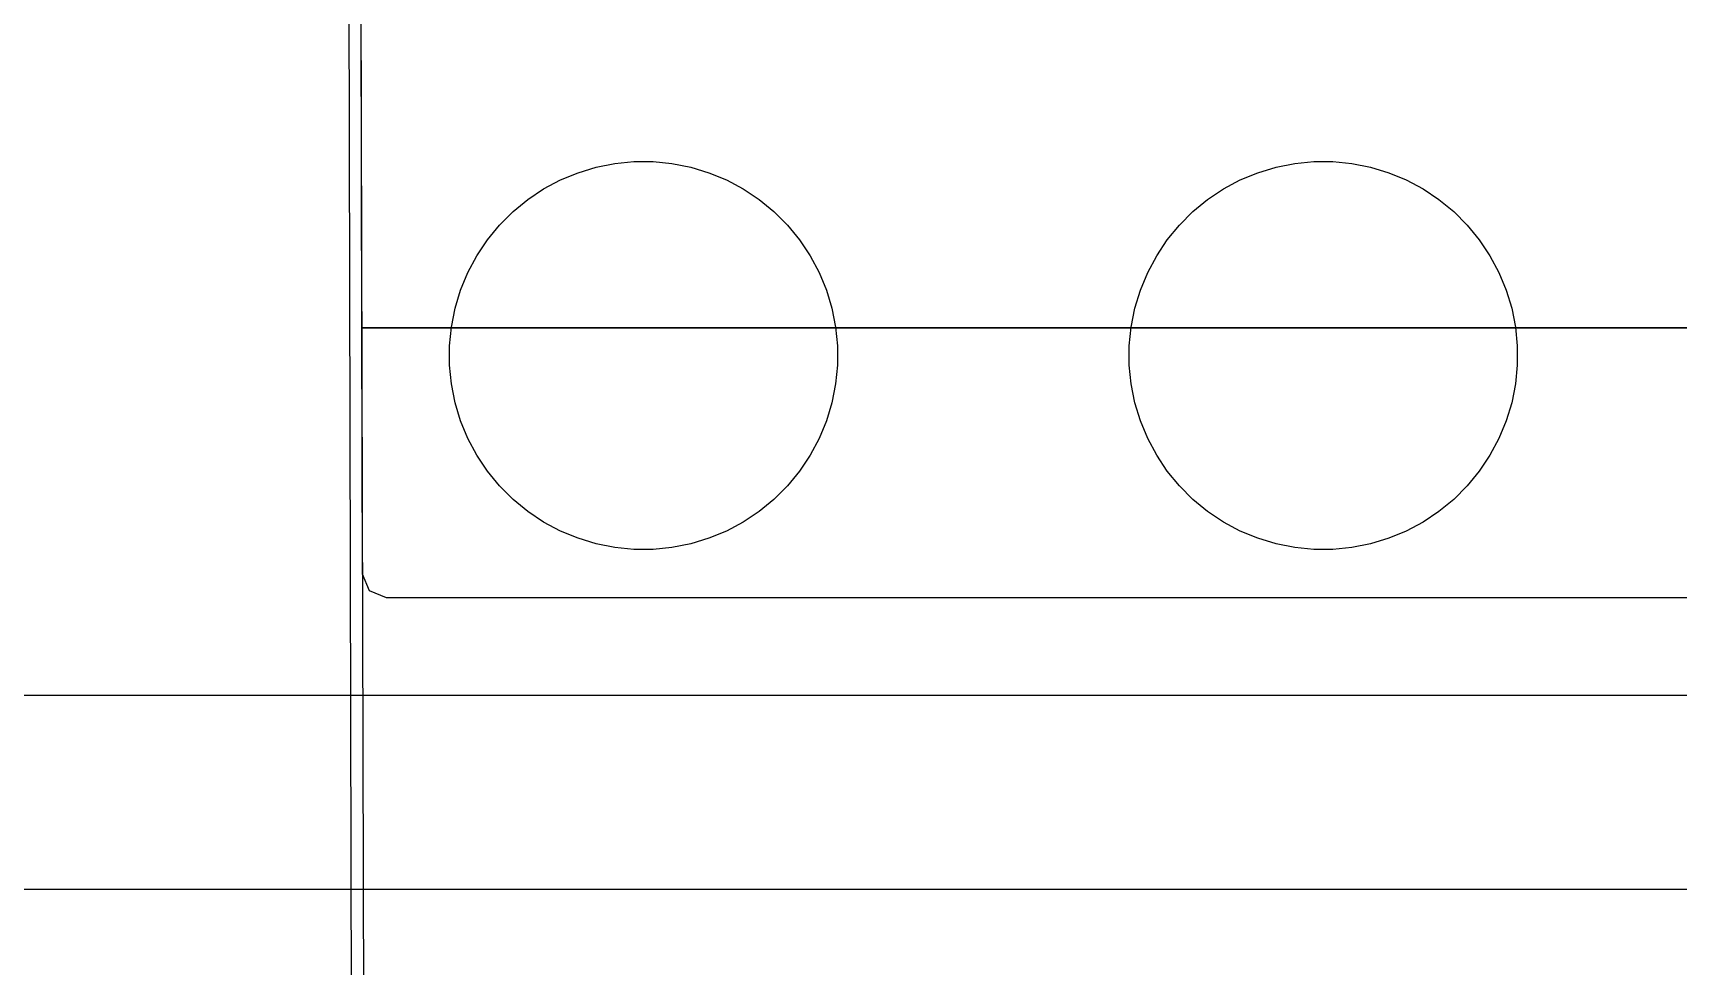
# Model space of a CAD drawing. Extents: x 124579 to 173950, y -108350 to -87650.
# Drawn here: x 131043 to 134431, y -96258 to -94335 of the extents above; entities that cross this region are included whole.
import ezdxf

# ---------------------------------------------------------------- set-up
doc = ezdxf.new("R2010")
doc.units = 0
doc.layers.add('L2D0_Cu1', color=1, linetype='CONTINUOUS')
doc.layers.add('L4D0_Cu2', color=2, linetype='CONTINUOUS')

msp = doc.modelspace()

# ---------------------------------------------------------------- linework, layer by layer
at = {"layer": 'L2D0_Cu1'}
for points in [[(134459.5, -94943.148), (131720.242, -94943.148), (131716.965, -93673.148), (134459.5, -93673.148)], [(134448.997, -95499.5), (131770.552, -95499.5), (131735.904, -95485.148), (131721.552, -95450.626), (131720.242, -94943.148), (134459.5, -94943.148)], [(130290.175, -95700), (136565.725, -95700)], [(136565.725, -96100), (130290.175, -96100)]]:
    msp.add_lwpolyline(points, dxfattribs=at)
for points in [[(132280.373, -95399.518), (132241.308, -95395.671), (132202.808, -95388.013), (132165.244, -95376.618), (132128.978, -95361.596), (132094.359, -95343.091), (132061.72, -95321.283), (132031.376, -95296.38), (132003.62, -95268.624), (131978.717, -95238.28), (131956.909, -95205.641), (131938.404, -95171.022), (131923.382, -95134.756), (131911.987, -95097.192), (131904.329, -95058.692), (131900.482, -95019.627), (131900.482, -94980.373), (131904.329, -94941.308), (131911.987, -94902.808), (131923.382, -94865.244), (131938.404, -94828.978), (131956.909, -94794.359), (131978.717, -94761.72), (132003.62, -94731.376), (132031.376, -94703.62), (132061.72, -94678.717), (132094.359, -94656.909), (132128.978, -94638.404), (132165.244, -94623.382), (132202.808, -94611.987), (132241.308, -94604.329), (132280.373, -94600.482), (132319.627, -94600.482), (132358.692, -94604.329), (132397.192, -94611.987), (132434.756, -94623.382), (132471.022, -94638.404), (132505.641, -94656.909), (132538.28, -94678.717), (132568.624, -94703.62), (132596.38, -94731.376), (132621.283, -94761.72), (132643.091, -94794.359), (132661.596, -94828.978), (132676.618, -94865.244), (132688.013, -94902.808), (132695.671, -94941.308), (132699.518, -94980.373), (132699.518, -95019.627), (132695.671, -95058.692), (132688.013, -95097.192), (132676.618, -95134.756), (132661.596, -95171.022), (132643.091, -95205.641), (132621.283, -95238.28), (132596.38, -95268.624), (132568.624, -95296.38), (132538.28, -95321.283), (132505.641, -95343.091), (132471.022, -95361.596), (132434.756, -95376.618), (132397.192, -95388.013), (132358.692, -95395.671), (132319.627, -95399.518)], [(133680.373, -95399.518), (133641.308, -95395.671), (133602.808, -95388.013), (133565.244, -95376.618), (133528.978, -95361.596), (133494.359, -95343.091), (133461.72, -95321.283), (133431.376, -95296.38), (133403.62, -95268.624), (133378.717, -95238.28), (133356.909, -95205.641), (133338.404, -95171.022), (133323.382, -95134.756), (133311.987, -95097.192), (133304.329, -95058.692), (133300.482, -95019.627), (133300.482, -94980.373), (133304.329, -94941.308), (133311.987, -94902.808), (133323.382, -94865.244), (133338.404, -94828.978), (133356.909, -94794.359), (133378.717, -94761.72), (133403.62, -94731.376), (133431.376, -94703.62), (133461.72, -94678.717), (133494.359, -94656.909), (133528.978, -94638.404), (133565.244, -94623.382), (133602.808, -94611.987), (133641.308, -94604.329), (133680.373, -94600.482), (133719.627, -94600.482), (133758.692, -94604.329), (133797.192, -94611.987), (133834.756, -94623.382), (133871.022, -94638.404), (133905.641, -94656.909), (133938.28, -94678.717), (133968.624, -94703.62), (133996.38, -94731.376), (134021.283, -94761.72), (134043.091, -94794.359), (134061.596, -94828.978), (134076.618, -94865.244), (134088.013, -94902.808), (134095.671, -94941.308), (134099.518, -94980.373), (134099.518, -95019.627), (134095.671, -95058.692), (134088.013, -95097.192), (134076.618, -95134.756), (134061.596, -95171.022), (134043.091, -95205.641), (134021.283, -95238.28), (133996.38, -95268.624), (133968.624, -95296.38), (133938.28, -95321.283), (133905.641, -95343.091), (133871.022, -95361.596), (133834.756, -95376.618), (133797.192, -95388.013), (133758.692, -95395.671), (133719.627, -95399.518)]]:
    msp.add_lwpolyline(points, close=True, dxfattribs=at)
at = {"layer": 'L4D0_Cu2'}
for points in [[(134544.532, -106000), (131711.997, -106000), (131711.997, -101400), (131691.092, -93300), (156016.71, -93300)], [(134484.051, -105497.428), (134420.309, -105727.272), (134394.963, -105964.44), (131736.906, -105964.44), (131736.906, -101400), (131716.001, -93300), (155994.318, -93300)]]:
    msp.add_lwpolyline(points, dxfattribs=at)
for points in [[(132280.373, -95399.518), (132241.308, -95395.671), (132202.808, -95388.013), (132165.244, -95376.618), (132128.978, -95361.596), (132094.359, -95343.091), (132061.72, -95321.283), (132031.376, -95296.38), (132003.62, -95268.624), (131978.717, -95238.28), (131956.909, -95205.641), (131938.404, -95171.022), (131923.382, -95134.756), (131911.987, -95097.192), (131904.329, -95058.692), (131900.482, -95019.627), (131900.482, -94980.373), (131904.329, -94941.308), (131911.987, -94902.808), (131923.382, -94865.244), (131938.404, -94828.978), (131956.909, -94794.359), (131978.717, -94761.72), (132003.62, -94731.376), (132031.376, -94703.62), (132061.72, -94678.717), (132094.359, -94656.909), (132128.978, -94638.404), (132165.244, -94623.382), (132202.808, -94611.987), (132241.308, -94604.329), (132280.373, -94600.482), (132319.627, -94600.482), (132358.692, -94604.329), (132397.192, -94611.987), (132434.756, -94623.382), (132471.022, -94638.404), (132505.641, -94656.909), (132538.28, -94678.717), (132568.624, -94703.62), (132596.38, -94731.376), (132621.283, -94761.72), (132643.091, -94794.359), (132661.596, -94828.978), (132676.618, -94865.244), (132688.013, -94902.808), (132695.671, -94941.308), (132699.518, -94980.373), (132699.518, -95019.627), (132695.671, -95058.692), (132688.013, -95097.192), (132676.618, -95134.756), (132661.596, -95171.022), (132643.091, -95205.641), (132621.283, -95238.28), (132596.38, -95268.624), (132568.624, -95296.38), (132538.28, -95321.283), (132505.641, -95343.091), (132471.022, -95361.596), (132434.756, -95376.618), (132397.192, -95388.013), (132358.692, -95395.671), (132319.627, -95399.518)], [(133680.373, -95399.518), (133641.308, -95395.671), (133602.808, -95388.013), (133565.244, -95376.618), (133528.978, -95361.596), (133494.359, -95343.091), (133461.72, -95321.283), (133431.376, -95296.38), (133403.62, -95268.624), (133378.717, -95238.28), (133356.909, -95205.641), (133338.404, -95171.022), (133323.382, -95134.756), (133311.987, -95097.192), (133304.329, -95058.692), (133300.482, -95019.627), (133300.482, -94980.373), (133304.329, -94941.308), (133311.987, -94902.808), (133323.382, -94865.244), (133338.404, -94828.978), (133356.909, -94794.359), (133378.717, -94761.72), (133403.62, -94731.376), (133431.376, -94703.62), (133461.72, -94678.717), (133494.359, -94656.909), (133528.978, -94638.404), (133565.244, -94623.382), (133602.808, -94611.987), (133641.308, -94604.329), (133680.373, -94600.482), (133719.627, -94600.482), (133758.692, -94604.329), (133797.192, -94611.987), (133834.756, -94623.382), (133871.022, -94638.404), (133905.641, -94656.909), (133938.28, -94678.717), (133968.624, -94703.62), (133996.38, -94731.376), (134021.283, -94761.72), (134043.091, -94794.359), (134061.596, -94828.978), (134076.618, -94865.244), (134088.013, -94902.808), (134095.671, -94941.308), (134099.518, -94980.373), (134099.518, -95019.627), (134095.671, -95058.692), (134088.013, -95097.192), (134076.618, -95134.756), (134061.596, -95171.022), (134043.091, -95205.641), (134021.283, -95238.28), (133996.38, -95268.624), (133968.624, -95296.38), (133938.28, -95321.283), (133905.641, -95343.091), (133871.022, -95361.596), (133834.756, -95376.618), (133797.192, -95388.013), (133758.692, -95395.671), (133719.627, -95399.518)]]:
    msp.add_lwpolyline(points, close=True, dxfattribs=at)

doc.saveas('drawing.dxf')
